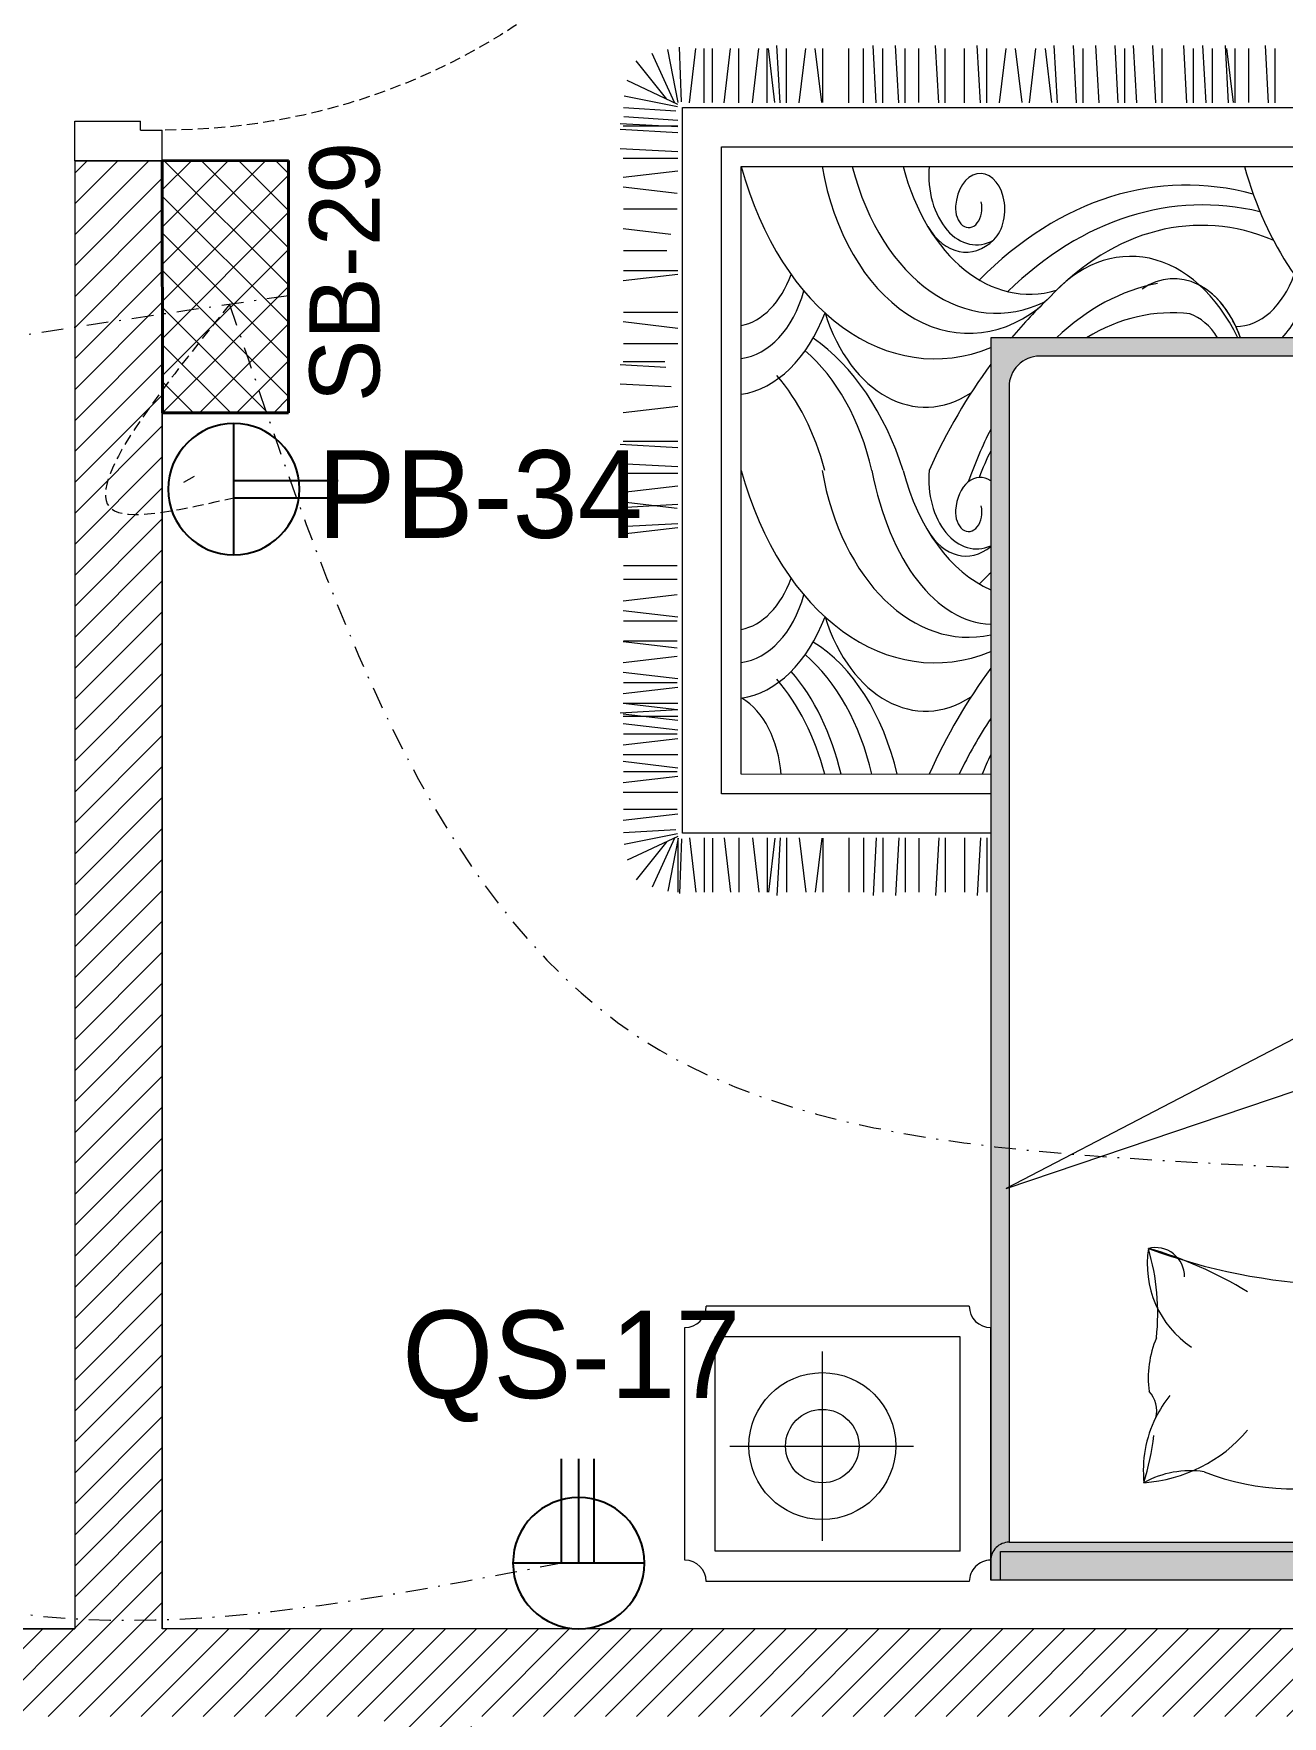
# Model space of a CAD drawing. Header units: inches. Extents: x 109699 to 44449955, y -10987 to 15824140.
# Drawn here: x 199278.7 to 199350, y -3763.8 to -3667.8 of the extents above; entities that cross this region are included whole.
import ezdxf

# ---------------------------------------------------------------- set-up
doc = ezdxf.new("R2010")
doc.units = ezdxf.units.IN
doc.header["$LTSCALE"] = 5
doc.header["$MEASUREMENT"] = 0
for name, pattern in [('DASHDOT', [1, 0.5, -0.25, 0, -0.25]), ('DASHED2', [0.375, 0.25, -0.125]), ('HIDDEN', [0.375, 0.25, -0.125])]:
    doc.linetypes.add(name, pattern=pattern)
doc.layers.get('0').update_dxf_attribs({"color": 123})
for name, color, linetype, lineweight in [('@NORMAL', 7, 'Continuous', 5), ('AC In', 244, 'DASHED2', 30), ('door', 8, 'Continuous', 9), ('E-Con-Point', 5, 'DASHED2', 13), ('E-PB-Socket-5A', 203, 'Continuous', 13), ('E-QS-Socket-15A', 1, 'Continuous', 9), ('E-SB-Switch-Board', 106, 'Continuous', 18), ('ha', 252, 'Continuous', 5), ('SB', 1, 'DASHDOT', 20), ('WALL-1', 8, 'Continuous', 9)]:
    doc.layers.add(name, color=color, linetype=linetype, lineweight=lineweight)
doc.layers.add('FURNITUR', color=7, linetype='Continuous', lineweight=5, true_color=0xe8e8e8)
doc.styles.get("Standard").update_dxf_attribs({"font": 'times.ttf'})

# ---------------------------------------------------------------- blocks, each defined once
blk = doc.blocks.new('Door-40')
at = {"layer": 'door', "ltscale": 0.5}
for p, q in [((0, 40), (5, 40)), ((0, 40), (0, 37.75)), ((5, 40), (5, 38.24999999999636)), ((0, 37.75), (3.75, 37.75000000000364)), ((3.75, 38.24999999999636), (3.75, 37.75000000000364)), ((3.75, 38.24999999999636), (5, 38.24999999999636)), ((5.135000000002037, 2.913192669428099), (5.145000000004075, 2.913192669428099)), ((5.135000000002037, 1.885000000002037), (5.135000000002037, 2.913192669428099)), ((0, 0), (0, 2.25)), ((0, 2.25), (3.75, 2.249999999996362)), ((3.75, 1.750000000003638), (3.75, 2.249999999996362)), ((3.75, 1.750000000003638), (5, 1.750000000003638)), ((4.010000000002037, 1.760000000002037), (4.010000000002037, 1.75)), ((5.010000000002037, 1.760000000002037), (4.010000000002037, 1.760000000002037)), ((5, 1.750000000003638), (5.010400642058812, 1.750000000007276)), ((5, 0), (5, 1.750000000003638)), ((5.145000000004075, 1.895000000000437), (5.145000000004075, 1.884599357945262)), ((0, 0), (5, 0)), ((0, 0), (5, 0))]:
    blk.add_line(p, q, dxfattribs=at)
blk.add_lwpolyline([(41.625, 3.145000000000437), (5.145000000004075, 3.145000000000437), (5.145000000004075, 1.895000000000437), (41.625, 1.895000000000437)], close=True, dxfattribs=at)
blk.add_circle((5.135000000002037, 1.760000000002037), 0.1249999999999983, dxfattribs=at)
at = {"layer": 'door', "linetype": 'HIDDEN', "ltscale": 0.5}
blk.add_arc((5.156161382139544, 1.755015969829401), 36.49531813451388, 2.182731632980644, 90.24516611661387, dxfattribs=at)
blk = doc.blocks.new('vfdcx')
at = {"layer": 'FURNITUR', "lineweight": 0}
for points in [[(104135.0060097724, -19120.26887350804), (104970.0060097716, -19120.26887350804, 0.4142137440382407), (105000.0060097716, -19090.26885490074), (105000.0060097704, -19090.26887350193), (105000.0060097704, -19058.46706700833), (104983.8676956173, -19058.46706700833), (104983.8676956173, -19105.34206700833), (103280.0060097765, -19105.34206700833), (103280.0060097765, -19058.46706700833), (103270.0060097745, -19058.46706700833), (103270.0060097745, -19090.26887350193, 0.4142145040311273), (103300.0061062251, -19120.26887350178), (103300.0060097733, -19120.26887350804)], [(103280.0060097765, -19058.46706700833), (103280.0060097765, -19105.34206700833), (104983.8676956173, -19105.34206700833), (104983.8676956173, -19058.46706700833)]]:
    blk.add_hatch(color=256, dxfattribs=at).paths.add_polyline_path(points)
at = {"layer": 'FURNITUR'}
blk.add_hatch(color=256, dxfattribs=at).paths.add_polyline_path([(103350.0060097762, -21058.46706700833, -0.4142135623901436), (103300.0060097733, -21008.46706700833), (103300.0060097733, -19120.26887350193, -0.4142135623730951), (103270.0060097733, -19090.26887350193), (103270.0060097733, -19470.26887349553), (103270.0060097745, -21088.46706700716), (105000.0060097704, -21088.46706700716), (105000.0060097704, -19470.94256263169, 5.403727467161091e-05), (104999.998444552, -19470.94256181408), (104999.998444552, -19090.94256181307, -0.4076509114471731), (104970.0060097716, -19120.26887350193), (104970.0060097716, -19700.18891725242), (104974.8149614137, -19698.56576437598), (104970.0060097716, -19701.06727675785), (104970.0060097716, -21008.46706700542, -0.4142135623901436), (104920.0060097716, -21058.46706700833)])
at = {"layer": 'FURNITUR', "lineweight": 0}
for p, q in [((103270.0060097745, -19058.46706700833), (105000.0060097704, -19058.46706700833)), ((103280.0060097765, -19058.46706700833), (104983.8676956173, -19058.46706700833)), ((104983.8676956173, -19105.34206700833), (103280.0060097765, -19105.34206700833))]:
    blk.add_line(p, q, dxfattribs=at)
at = {"layer": 'FURNITUR'}
for p, q in [((104983.8676956173, -19058.46706700833), (105000.0060097704, -19058.46706700833)), ((104983.8676956173, -19058.46706700833), (104983.8676956173, -19105.34206700833)), ((105000.0060097704, -19058.46706700833), (105000.0060097704, -19090.26887350193)), ((105000.0060097704, -21088.46706700716), (105000.0060097704, -19058.46706700833)), ((105034.9984445482, -19055.94256180972), (105464.9984445485, -19055.94256180972)), ((104999.998444552, -19090.94256181321), (104999.998444552, -19470.94256181059)), ((105049.9984445476, -19105.94256181263), (105449.9984445491, -19105.94256181263)), ((105049.9984445476, -19105.94256181263), (105049.9984445476, -19455.94256181117)), ((105449.9984445491, -19105.94256181263), (105449.9984445491, -19455.94256181117)), ((105499.998444552, -19090.94256181321), (105499.998444552, -19470.94256181059)), ((104970.0060097716, -19120.26887350804), (104135.0060097724, -19120.26887350804)), ((104970.0060097716, -21008.46706700542), (104970.0060097716, -19120.26887350804)), ((105275.1665351524, -19431.86293575614), (105275.1665351524, -19122.30207459412)), ((105426.4864470741, -19277.42746168711), (105126.3688160169, -19277.42746168711)), ((105049.9984445476, -19455.94256181117), (105449.9984445491, -19455.94256181117)), ((105034.9984445482, -19505.94256181408), (105464.9984445485, -19505.94256181408)), ((104974.8149614138, -19698.56576437598), (103301.1934122955, -20263.45887074569)), ((103535.4563226178, -20447.2889216937), (104974.8149614138, -19698.56576437598)), ((105006.3587188819, -20271.37584627928), (105006.3587188819, -20182.49543015701)), ((105016.8385382098, -20271.37584627928), (105022.0784478701, -20177.26770180308)), ((105043.0313166184, -20271.37584627928), (105043.0313166184, -20182.49543015701)), ((105074.46400468, -20271.37584627928), (105074.46400468, -20182.49543015701)), ((105084.9438240079, -20271.37584627928), (105090.1837336682, -20177.26770180308)), ((105117.3130609135, -20270.64900973493), (105117.3130609135, -20182.64900973883)), ((105139.8467191288, -20271.37584627928), (105139.8467191288, -20182.49543015701)), ((105150.3265384494, -20271.37584627928), (105155.566448117, -20177.26770180308)), ((105176.519316858, -20271.37584627928), (105176.519316858, -20182.49543015701)), ((105186.9991361786, -20271.37584627928), (105192.2390458462, -20177.26770180308)), ((105207.9520049269, -20271.37584627928), (105207.9520049269, -20182.49543015701)), ((105231.6342149319, -20271.37584627928), (105231.6342149319, -20182.49543015701)), ((105274.4832711582, -20270.64900973493), (105274.4832711582, -20182.64900973883)), ((105276.0708305399, -20270.64900973493), (105286.5438799531, -20182.49543015701)), ((105312.7434282691, -20271.37584627928), (105302.2636089412, -20182.49543015701)), ((105333.6962970101, -20271.37584627928), (105333.6962970101, -20182.49543015701)), ((105344.176116338, -20271.37584627928), (105349.4160259983, -20177.26770180308)), ((105352.5482093723, -20270.64900973493), (105363.0212587854, -20182.49543015701)), ((105365.1222151715, -20271.37584627928), (105365.1222151715, -20182.49543015701)), ((105389.2208071015, -20271.37584627928), (105378.7409877736, -20182.49543015701)), ((105411.6571241579, -20271.37584627928), (105411.6571241579, -20182.49543015701)), ((105435.7557160951, -20271.37584627928), (105425.2758967672, -20182.49543015701)), ((105454.4992267369, -20270.64900973493), (105454.4992267369, -20182.64900973883)), ((105454.4992267369, -20270.64900973493), (105454.4992267369, -20182.64900973883)), ((105468.0972724568, -20271.37584627928), (105468.0972724568, -20182.49543015701)), ((105468.0972724568, -20271.37584627928), (105468.0972724568, -20182.49543015701)), ((105492.1958643867, -20271.37584627928), (105481.7160450661, -20182.49543015701)), ((105492.1958643867, -20271.37584627928), (105481.7160450661, -20182.49543015701)), ((105505.2172317123, -20269.73029042858), (105508.6560233289, -20180.30026361668)), ((105510.9393750285, -20270.64900973493), (105510.9393750285, -20182.64900973883)), ((105510.9227739999, -20270.64744447272), (105527.3710693331, -20184.19830578352)), ((105516.406202329, -20270.61411287433), (105553.0365137642, -20190.60023730127)), ((105529.1792126049, -20265.23142439111), (105579.267552745, -20202.77373785358)), ((105511.2033624795, -20273.6826379347), (105593.8515708953, -20234.8261914609)), ((105511.5189975735, -20278.00211159921), (105598.7129669342, -20260.56526694594)), ((105000.0060097704, -20279.06911062165), (105503.7866653042, -20279.06911062165)), ((105503.7866653042, -20279.06911062165), (105503.7866653042, -21464.56925796666)), ((105514.2558061602, -20284.68173832663), (105600.1713630871, -20279.5053371243)), ((105511.4799296465, -20309.91793488066), (105600.3603457688, -20299.43811556006)), ((105512.2067661909, -20317.45537559765), (105600.206766187, -20317.45537559765)), ((105000.0060097704, -20343.06911062014), (105439.7866653057, -20343.06911062014)), ((105439.7866653057, -20343.06911062014), (105439.7866653057, -21400.56925796818)), ((105511.4799296465, -20345.21042387643), (105600.3603457688, -20345.21042387643)), ((105000.0060097704, -20375.1023104429), (105407.7866653064, -20375.1471452648)), ((105407.7866653064, -20375.1471452648), (105407.7866653064, -21368.56925796893)), ((105511.4799296465, -20371.67020332855), (105600.3603457688, -20361.19038400067)), ((105511.4799296465, -20385.37733262785), (105600.3603457688, -20395.85715195573)), ((105512.2067661909, -20379.20764403827), (105600.206766187, -20379.20764403827)), ((105511.4799296465, -20406.91979543919), (105600.3603457688, -20406.91979543919)), ((105511.4799296465, -20433.37957488403), (105600.3603457688, -20422.89975556343)), ((105511.4799296465, -20447.0867041906), (105600.3603457688, -20457.56652351121)), ((105512.2067661909, -20440.91701560102), (105600.206766187, -20440.91701560102)), ((105511.4799296465, -20462.86155544077), (105600.3603457688, -20473.34137476866)), ((105511.4799296465, -20469.84706374643), (105600.3603457688, -20469.84706374643)), ((105511.4799296465, -20480.32688307432), (105605.5880741227, -20475.08697340674)), ((105512.2067661909, -20480.59388411786), (105600.3603457688, -20491.06693353098)), ((105511.4799296465, -20490.80670239493), (105600.3603457688, -20490.80670239493)), ((105511.4799296465, -20517.26648184705), (105600.3603457688, -20506.78666251917)), ((105511.4799296465, -20530.97361114634), (105600.3603457688, -20541.45343047423)), ((105512.2067661909, -20524.80392255676), (105600.206766187, -20524.80392255676)), ((105512.2067661909, -20567.64620887554), (105600.3603457688, -20557.17315946241)), ((105512.2067661909, -20581.39930270555), (105600.3603457688, -20591.87235211868)), ((105512.2067661909, -20592.91597826233), (105600.206766187, -20592.91597826233)), ((105511.4799296465, -20631.77902973404), (105600.3603457688, -20642.25884906192)), ((105512.2067661909, -20625.60934114446), (105600.206766187, -20625.60934114446)), ((105512.2067661909, -20668.45162746323), (105600.3603457688, -20657.97857805011)), ((105512.2067661909, -20693.72139685003), (105600.206766187, -20693.72139685003)), ((105512.2067661909, -20715.88647154714), (105600.206766187, -20715.88647154714)), ((105511.4799296465, -20777.82883866313), (105600.3603457688, -20767.34901934252)), ((105511.4799296465, -20784.59069717211), (105605.5880741227, -20779.35078750453)), ((105511.4799296465, -20816.023385241), (105605.5880741227, -20810.78347557342)), ((105512.2067661909, -20809.26829663951), (105600.3603457688, -20819.74134605991)), ((105511.4799296465, -20845.9408943687), (105600.3603457688, -20835.46107504809)), ((105511.4799296465, -20866.89376310971), (105600.3603457688, -20866.89376310971)), ((106318.1547879035, -20852.43812081018), (106301.0488324388, -20862.31424880781)), ((105511.4799296465, -20877.37358243759), (105605.5880741227, -20882.61349209789)), ((105511.4799296465, -20908.80627050648), (105605.5880741227, -20914.04618016678)), ((105511.4799296465, -20919.28608982709), (105600.3603457688, -20919.28608982709)), ((105511.4799296465, -20976.11335237308), (105600.3603457688, -20965.63353305247)), ((105521.8643668454, -21008.12424239267), (105605.5880741227, -21012.78595010228)), ((103350.0060097762, -21058.46706700833), (104920.0060097759, -21058.46706700833)), ((105530.7651919033, -21040.05252538774), (105605.5880741227, -21044.21863817117)), ((105532.6395395136, -21049.45854783147), (105600.3603457688, -21049.45854783147)), ((103270.0060097745, -21088.46706700716), (105000.0060097704, -21088.46706700716)), ((105511.4799296465, -21078.670927012), (105600.206766187, -21078.670927012)), ((105511.4799296465, -21103.85434488273), (105600.3603457688, -21114.41374581192)), ((105511.4799296465, -21129.84802882567), (105600.206766187, -21129.84802882567)), ((105511.4799296465, -21191.79039594166), (105600.3603457688, -21181.31057662105)), ((105511.4799296465, -21197.96008453124), (105600.206766187, -21197.96008453124)), ((105529.4228250318, -21230.65344742064), (105600.206766187, -21230.65344742064)), ((105522.4581835613, -21257.14113218566), (105600.3603457688, -21266.39626622056)), ((105512.2067661909, -21298.76550312621), (105600.206766187, -21298.76550312621)), ((105512.2067661909, -21324.03527251301), (105600.3603457688, -21334.50832192613)), ((105511.4799296465, -21360.7078702422), (105600.3603457688, -21350.22805091432)), ((105407.7866653064, -21368.56925796893), (103990.0352875088, -21368.56925796893)), ((105511.4799296465, -21381.66073898321), (105600.3603457688, -21381.66073898321)), ((105511.4799296465, -21392.14055830381), (105605.5880741227, -21397.38046797139)), ((105439.7866653057, -21400.56925796818), (103958.0352875095, -21400.56925796818)), ((105511.4799296465, -21423.5732463727), (105605.5880741227, -21428.81315603301)), ((105511.4799296465, -21432.98270298111), (105605.5880741227, -21438.22261264142)), ((105511.4799296465, -21434.05306570059), (105600.3603457688, -21434.05306570059)), ((105511.4799296465, -21443.46252230172), (105599.1990612133, -21449.56373436582)), ((105503.7866653042, -21464.56925796666), (103894.035287511, -21464.56925796666)), ((104535.3986220256, -21472.26252230177), (104535.3986220256, -21561.14293842403)), ((104545.8784413462, -21472.26252230177), (104551.1183510138, -21566.37066677796)), ((104578.2476782519, -21472.98935884611), (104578.2476782519, -21560.98935884949)), ((104600.7813364671, -21472.26252230177), (104600.7813364671, -21561.14293842403)), ((104603.5174476387, -21472.98935884611), (104613.9904970518, -21561.14293842403)), ((104611.2611557878, -21472.26252230177), (104616.5010654553, -21566.37066677796)), ((104637.4539341963, -21472.26252230177), (104637.4539341963, -21561.14293842403)), ((104647.9337535169, -21472.26252230177), (104653.1736631845, -21566.37066677796)), ((104668.8866222652, -21472.26252230177), (104668.8866222652, -21561.14293842403)), ((104679.3664415858, -21472.26252230177), (104684.6063512534, -21566.37066677796)), ((104719.57235946, -21472.26252230177), (104719.57235946, -21561.14293842403)), ((104730.0521787878, -21472.26252230177), (104735.2920884481, -21566.37066677796)), ((104761.4848668567, -21472.26252230177), (104766.724776517, -21566.37066677796)), ((104781.0764529317, -21472.26252230177), (104781.0764529317, -21561.14293842403)), ((104791.5562722596, -21472.26252230177), (104796.7961819199, -21566.37066677796)), ((104822.9889603285, -21472.26252230177), (104828.2288699888, -21566.37066677796)), ((104849.1817387298, -21472.26252230177), (104849.1817387298, -21561.14293842403)), ((104859.6615580577, -21472.26252230177), (104864.901467718, -21566.37066677796)), ((104891.0942461266, -21472.26252230177), (104896.3341557869, -21566.37066677796)), ((104900.1184562989, -21472.98935884611), (104910.5915057193, -21561.14293842403)), ((104936.7910540281, -21472.26252230177), (104926.3112347075, -21561.14293842403)), ((104948.7332524117, -21472.98935884611), (104959.2063018321, -21561.14293842403)), ((104985.4058501409, -21472.26252230177), (104974.9260308203, -21561.14293842403)), ((105006.3587188819, -21472.26252230177), (105006.3587188819, -21561.14293842403)), ((105016.8385382098, -21472.26252230177), (105022.0784478701, -21566.37066677796)), ((105043.0313166184, -21472.26252230177), (105043.0313166184, -21561.14293842403)), ((105074.46400468, -21472.26252230177), (105074.46400468, -21561.14293842403)), ((105084.9438240079, -21472.26252230177), (105090.1837336682, -21566.37066677796)), ((105117.3130609135, -21472.98935884611), (105117.3130609135, -21560.98935884949)), ((105139.8467191288, -21472.26252230177), (105139.8467191288, -21561.14293842403)), ((105150.3265384494, -21472.26252230177), (105155.566448117, -21566.37066677796)), ((105176.519316858, -21472.26252230177), (105176.519316858, -21561.14293842403)), ((105186.9991361786, -21472.26252230177), (105192.2390458462, -21566.37066677796)), ((105207.9520049269, -21472.26252230177), (105207.9520049269, -21561.14293842403)), ((105231.6342149319, -21472.26252230177), (105231.6342149319, -21561.14293842403)), ((105274.4832711582, -21472.98935884611), (105274.4832711582, -21560.98935884949)), ((105276.0708305399, -21472.98935884611), (105286.5438799531, -21561.14293842403)), ((105312.7434282691, -21472.26252230177), (105302.2636089412, -21561.14293842403)), ((105333.6962970101, -21472.26252230177), (105333.6962970101, -21561.14293842403)), ((105344.176116338, -21472.26252230177), (105349.4160259983, -21566.37066677796)), ((105352.5482093723, -21472.98935884611), (105363.0212587854, -21561.14293842403)), ((105365.1222151715, -21472.26252230177), (105365.1222151715, -21561.14293842403)), ((105389.2208071015, -21472.26252230177), (105378.7409877736, -21561.14293842403)), ((105411.6571241579, -21472.26252230177), (105411.6571241579, -21561.14293842403)), ((105435.7557160951, -21472.26252230177), (105425.2758967672, -21561.14293842403)), ((105454.4992267369, -21472.98935884611), (105454.4992267369, -21560.98935884949)), ((105468.0972724568, -21472.26252230177), (105468.0972724568, -21561.14293842403)), ((105492.1958643867, -21472.26252230177), (105481.7160450661, -21561.14293842403)), ((105505.2172317123, -21473.90807815974), (105508.6560233289, -21563.33810496436)), ((105510.9227739999, -21472.99092410832), (105527.3710693331, -21559.4400628048)), ((105511.2033624795, -21469.95573065362), (105593.8515708953, -21508.81217712742)), ((105511.5189975735, -21465.63625698911), (105598.7129669342, -21483.07310163511)), ((105514.2558061602, -21458.95663026169), (105600.1713630871, -21464.13303145675)), ((105516.406202329, -21473.02425570671), (105553.0365137642, -21553.03813127977)), ((105529.1792126049, -21478.40694419721), (105579.267552745, -21540.86463072746))]:
    blk.add_line(p, q, dxfattribs=at)
for radius in [120, 60]:
    blk.add_circle((105275.1665351524, -19277.42746168711), radius, dxfattribs=at)
for centre, radius, start, end in [((104999.998444552, -19055.94256180972), 35, 270, 0), ((105499.998444552, -19055.94256180972), 35, 180, 270), ((104970.0060097716, -19090.26887350193), 30, 270, 0), ((104507.2617715163, -19595.45070231399), 387.7802015586639, 68.20259090672504, 108.9817016216305), ((104766.7895175877, -19461.96302342434), 244.964437246083, 94.01290370680766, 139.581098186749), ((104674.0961036525, -19080.79141887139), 156.2825653921942, 261.5958161323044, 298.909176984386), ((104556.3521745029, -19237.54002434872), 194.3203121079759, 333.7371455647082, 5.889976552969283), ((105245.6697811253, -19363.54376069504), 517.0481549146743, 163.604566075319, 172.3272984268349), ((104556.3521745029, -19237.54002434872), 194.3203121079686, 320.9404223693422, 333.7371455647082), ((104774.5512249498, -19335.09067365377), 45.86698251802696, 165.3506078919132, 223.2684427749271), ((104574.4965595044, -19388.57823421278), 168.1089103948723, 337.0169650368877, 7.536755917815992), ((104579.2560916711, -19575.35985806464), 165.0539160474057, 351.2621279573231, 55.75721443247616), ((105101.5977952379, -19494.4720183281), 374.5063945073886, 173.8295812767802, 196.4355968702901), ((104999.998444552, -19505.94256181408), 35, 0, 90), ((105499.998444552, -19505.94256181408), 35, 90, 180), ((104407.469944123, -20503.46111283726), 963.1368133774697, 69.65065149803341, 105.9630721041312), ((104914.6985006122, -18986.87725053025), 637.2915111436391, 238.3498866073774, 254.3137472533116), ((104730.9928392974, -19554.02171280149), 47.79209327822279, 179.7726746668199, 283.8018369577282), ((104920.0060097759, -21008.46706700542), 49.99999999999819, 270, 0)]:
    blk.add_arc(centre, radius, start, end, dxfattribs=at)
for centre, major_axis, ratio, start_param, end_param in [((104633.6267951232, -19940.1273614145), (-7.61083060817775e-13, -753.0710959470587), 0.6799999999999988, 0.7972836555643762, 0.9549360310282556), ((104704.2093086315, -20100.39409908642), (-3.015337096490971e-13, -532.2280328670116), 0.6800000000000024, 7.239911743127067, 7.311536319072935), ((104545.0736676398, -19826.70948150336), (-2.088110087270384e-11, -984.1824006297755), 0.6800000000000019, 0.7474496566458678, 0.9797236258531749), ((105385.3873514276, -20258.29524730363), (-8.827104006525508e-13, 361.3976574049899), 0.6799999999999997, 1.900046217533454, 2.74266128999605), ((105426.634921187, -20258.29524730363), (-2.166652801601716e-12, 361.3976574049899), 0.6800000000000008, 1.900046217533447, 2.614746827633569), ((105477.0484863079, -20258.29524730363), (-2.086406401542394e-12, 361.3976574049899), 0.6799999999999997, 1.900046217533451, 2.479657992400679), ((105500.572454021, -20245.31341820113), (-1.203696000889842e-12, 361.3976574049899), 0.6800000000000008, 1.938265244419601, 2.479657992400682), ((105445.5431307546, -20358.51498818521), (-1.169169194722372e-12, -152.3947691464192), 0.6800000000000095, 4.821745447764023, 5.895885920000341), ((105106.4175222895, -20744.80282218575), (-3.875352846191412e-13, -266.3970268269605), 0.6800000000000002, 2.006169060567048, 3.565187430714035), ((105091.1480892723, -21059.43083111344), (-2.006413857825761e-12, 502.0047056919495), 0.679999999999999, 5.095326842947827, 6.553458216823683), ((105426.077951492, -20759.50036865253), (-6.126319446288306e-13, -261.4837153554466), 0.6799999999999995, 3.24464541870491, 4.2050176970958), ((105418.2445955343, -20737.4268868458), (-2.206350821904407e-14, -180.1681671026531), 0.6799999999999962, 3.22705751531851, 4.318473672527846), ((105035.8511875497, -20963.20841925773), (-1.374424344368523e-12, 364.1092332439424), 0.680000000000002, -1.317200031130772, 0.1452844141236594), ((104990.5354292682, -21002.21830557859), (7.32628948136217, 381.9339366757033), 0.5620500966887629, -1.211720100570487, -0.009990833597936925), ((105421.9374876451, -20769.22870950658), (-2.983011352931231e-12, -158.8888032169174), 0.6800000000000069, 3.272942323441747, 4.229533108275001), ((104936.276947174, -20989.27407952725), (-1.271494390790433e-12, -326.2568557687105), 0.6799999999999962, 1.938944011717691, 2.850231883992413), ((104680.1326028694, -19964.91977357947), (-2.636943755567038e-12, -876.3404002326128), 0.6800000000000014, 6.849801434214836, 6.887076885773033), ((105040.3625628718, -20853.153050704), (-1.605626350877696e-12, -121.4259351215139), 0.6799999999999994, 2.284368031297212, 3.652257974725312), ((105023.2392157599, -20858.29694794085), (-2.139882715817176e-12, 114.7282738282238), 0.6799999999999967, 4.593908739238418, 6.585576215406064), ((105035.9202508593, -20803.52578560416), (-9.468791039922063e-13, -31.69317284905119), 0.6799999999999745, 1.462497066191869, 5.04628081922146), ((105017.240120444, -20801.11610518508), (-2.244415276519914e-12, -59.26624505043355), 0.6799999999999818, 5.841311197385163, 7.75536240168259), ((104633.6267951232, -20436.8384177593), (-67.79308088362806, 743.9411958163963), 0.6104980544769943, 3.917145513745885, 4.063997328198628), ((104704.2093086315, -20597.10515543121), (-3.015337096490971e-13, -532.2280328670116), 0.6800000000000024, 7.239911743127102, 7.336617693649011), ((104545.0736676398, -20323.42053785543), (-2.088110087270384e-11, -984.1824006297755), 0.6800000000000019, 0.7474496566458818, 0.9797236258531749), ((105385.3873514276, -20755.00630364842), (-59.94075280919282, 373.4833480472802), 0.6955171082249741, 1.775813344323821, 2.548611845554306), ((105426.634921187, -20755.00630364842), (-2.166652801601716e-12, 361.3976574049899), 0.6800000000000008, 1.900046217533447, 2.614746827633569), ((105500.572454021, -20742.02447454592), (-1.203696000889843e-12, 361.3976574049899), 0.6800000000000008, 1.938265244419601, 2.479657992400682), ((105106.4175222895, -21241.51387853055), (-3.875352846191412e-13, -266.3970268269605), 0.6800000000000002, 2.006169060567048, 3.565187430714035), ((105091.1480892723, -21556.14188746551), (-2.006413857825761e-12, 502.0047056919495), 0.679999999999999, 5.095326842947827, 6.553458216823662), ((105426.077951492, -21256.2114250046), (-6.126319446288306e-13, -261.4837153554466), 0.6799999999999995, 3.24464541870491, 4.2050176970958), ((105418.2445955343, -21234.1379431906), (-2.206350821904407e-14, -180.1681671026531), 0.6799999999999962, 3.22705751531851, 4.318473672527846), ((104268.7843788776, -21556.14188746551), (-2.006413857825761e-12, 502.0047056919495), 0.679999999999999, 5.095326842947827, 5.911218776535633), ((104595.8808851323, -21234.1379431906), (-2.206350821904407e-14, -180.1681671026531), 0.6799999999999962, 3.770743877074043, 4.318473672527846), ((104700.4834752192, -21004.80600682351), (-2.704987171608637e-12, -180.3391005754867), 0.6799999999999998, 5.194792457646761, 5.92932813974858), ((104700.4834752192, -21004.80600682351), (-2.704987171608637e-12, -180.3391005754867), 0.6799999999999998, 5.194792457646761, 6.723254908227711), ((104771.3486493416, -20906.1198260839), (-1.089433951850955e-12, -315.491754894183), 0.6799999999999968, 5.328637504047925, 6.94939602807716), ((104694.7206506997, -21000.73675120949), (-1.491663667268281e-12, -130.3134565326371), 0.6799999999999866, 5.450950983614804, 6.054640959741652), ((104704.2093086315, -20597.10515543121), (-3.015337096490971e-13, -532.2280328670116), 0.6800000000000024, 6.2001297485131, 6.677612342565459), ((104633.6267951232, -20436.8384177593), (-67.79308088362806, 743.9411958163963), 0.6104980544769943, 3.19913474581335, 3.592281944557346), ((104545.0736676398, -20323.42053785543), (-2.088110087270384e-11, -984.1824006297755), 0.6800000000000019, 0.5659482900158781, 0.6803664951942797), ((104990.5354292682, -21498.92936192338), (-8.67542763939958e-13, -370.284813146973), 0.6800000000000016, 1.930560599071375, 3.464283088159028), ((105035.8511875497, -21459.91947560252), (-1.374424344368523e-12, 364.1092332439424), 0.680000000000002, -1.317200031130772, 0.4764031100879325), ((105091.1480892723, -21556.14188746551), (-2.006413857825761e-12, 502.0047056919495), 0.679999999999999, 6.655151837823533, 6.661292601990053), ((104599.5737772504, -21265.93976585865), (-2.983011352931231e-12, -158.8888032169174), 0.6800000000000069, 3.142580086971121, 4.229533108275001), ((105421.9374876451, -21265.93976585865), (-2.983011352931231e-12, -158.8888032169174), 0.6800000000000069, 3.272942323441747, 4.229533108275001), ((104936.276947174, -21485.98513587932), (-1.271494390790433e-12, -326.2568557687105), 0.6799999999999962, 1.938944011717691, 3.339183915211528), ((104655.5322128228, -20648.24303453644), (-4.510240183796296e-12, -624.0052679530717), 0.6799999999999987, -0.2800780427080056, 0.6253794940294859), ((104653.3202978503, -20459.73278058374), (-3.380591878949057e-12, 845.8240181292612), 0.6800000000000017, 2.978727299839598, 3.728616118000045), ((104680.1326028694, -20461.63082993154), (-2.636943755567038e-12, -876.3404002326128), 0.6800000000000014, 6.099301585963889, 6.887076885773033), ((105040.3625628718, -21349.86410704879), (-1.605626350877696e-12, -121.4259351215139), 0.6799999999999994, 2.284368031297212, 3.726130521903771), ((105017.240120444, -21297.82716152987), (-2.244415276519914e-12, -59.26624505043355), 0.6799999999999818, 3.732151478031924, 7.75536240168259), ((105023.2392157599, -21355.00800429292), (-2.139882715817176e-12, 114.7282738282238), 0.6799999999999967, 4.593908739238418, 6.647252262233304), ((105035.9202508593, -21300.23684194895), (-9.468791039922063e-13, -31.69317284905119), 0.6799999999999745, 1.462497066191869, 5.04628081922146)]:
    blk.add_ellipse(centre, major_axis=major_axis, ratio=ratio, start_param=start_param, end_param=end_param, dxfattribs=at)
blk = doc.blocks.new('A$C4DCB0E22')
h = blk.add_hatch()
h.set_pattern_fill('ANSI37', color=256, scale=15, angle=90.05046403147966, style=0)
h.set_pattern_definition([(135.0504640314797, (0, 0), (-1.324656962164393, -1.326992438783809), []), (225.0504640314796, (0, 0), (1.326992438783809, -1.324656962164393), [])])
h.paths.add_polyline_path([(0.0158499618895469, -4.176303718850249e-06), (-3.779117417224143e-06, 17.9999888419976), (8.999992730033242, 18.00791571250107), (9.015846471040199, 0.007922694199763214)])
at = {"lineweight": 40}
for p, q in [((-3.779117417224143e-06, 17.9999888419976), (8.999992730033242, 18.00791571250107)), ((0.0158499618895469, -4.176303718850249e-06), (-3.779117417224143e-06, 17.9999888419976)), ((9.015846471040199, 0.007922694199763214), (8.999992730033242, 18.00791571250107)), ((0.0158499618895469, -4.176303718850249e-06), (9.015846471040199, 0.007922694199763214))]:
    blk.add_line(p, q, dxfattribs=at)
blk = doc.blocks.new('A$C0EEE0DA8')
at = {"lineweight": 25}
for p, q in [((9.859886922386067, 11.01563311866266), (9.859886922386067, 3.514223118661903)), ((9.859886922386067, 7.754928118662065), (15.8195753665932, 7.754928118662065)), ((9.859886922386067, 6.774928118662501), (15.8195753665932, 6.774928118662501))]:
    blk.add_line(p, q, dxfattribs=at)
blk.add_circle((9.85988692238243, 7.264928118662283), 3.750704999999999, dxfattribs=at)
blk = doc.blocks.new('A$C7D2A24B3')
at = {"lineweight": 25}
for p, q in [((9.859886922386067, 11.01563311865903), (9.859886922386067, 3.514223118658265)), ((9.859886922386067, 8.143706464579736), (15.8195753665932, 8.143706464579736)), ((9.859886922386067, 7.268951136147734), (15.8195753665932, 7.268951136147734)), ((9.859886922386067, 6.288951136148171), (15.8195753665932, 6.288951136148171))]:
    blk.add_line(p, q, dxfattribs=at)
blk.add_circle((9.85988692238243, 7.264928118658645), 3.750704999999999, dxfattribs=at)

msp = doc.modelspace()

# ---------------------------------------------------------------- hatches: boundary and pattern name
at = {"layer": 'ha'}
h = msp.add_hatch(dxfattribs=at)
h.set_pattern_fill('ANSI31', scale=10, angle=-7.63333123551244e-14, style=0)
h.set_pattern_definition([(44.99999999999989, (145486.382172944, 2531118.532197352), (-0.8838834764831833, 0.8838834764831855), [])])
h.paths.add_polyline_path([(199475.1899066829, -3758.839964344659), (199423.0170121283, -3758.839964344659), (199423.0170121283, -3744.923741294564), (199418.0170121283, -3744.923741294564), (199418.0170121283, -3758.839964344659), (199286.0178152907, -3758.839964344659), (199286.0178152907, -3675.007518244003), (199281.0178152906, -3675.007518244003), (199281.0178152906, -3758.839964344659), (199049.8459881462, -3758.839964345125), (199049.8459881462, -3755.847763503929), (199044.8457245477, -3755.847763503929), (199044.8453709666, -3771.84035897118), (199049.8453402376, -3771.84035897118), (199049.8453402376, -3763.839732098886), (199298.6790556145, -3763.839732098886), (199298.6790556145, -3841.423217861475), (199303.6784077054, -3841.423259611734), (199303.6790556146, -3763.839964345125), (199435.189906683, -3763.839964344659), (199435.189906683, -3773.522328721387), (199435.189906683, -3775.131852819612), (199440.189906683, -3775.131852819612), (199440.1900557722, -3768.839733289349), (199475.1899066829, -3768.840195399969)])

# ---------------------------------------------------------------- linework, layer by layer
at = {"layer": '@NORMAL'}
for p, q in [((199281.0178152906, -3675.007518244003, 1.060381397020056), (199281.0178152906, -3758.839964344659, 1.060381397020087)), ((199281.0178152906, -3675.007518244003, 1.060381397020038), (199286.0178152906, -3675.007518244003, 1.060381397020038)), ((199286.0178152906, -3675.007518244003, 1.060381397020056), (199286.0178152906, -3758.839964344659, 1.060381397020087)), ((199049.8459881462, -3758.839964344659, 0.8603813970198573), (199281.0178152906, -3758.839964344659, 0.8603813970198573)), ((199291.0162089659, -3758.839964344659, 0.8603813970198573), (199293.0178152906, -3758.839964344659, 0.8603813970198573))]:
    msp.add_line(p, q, dxfattribs=at)
at = {"layer": 'AC In', "ltscale": 4}
msp.add_spline([(199403.4147507697, -3412.666188750646, 0.263215849960531), (199402.7644148414, -3403.198516255516, 0.3650851247148239), (199398.3814597455, -3403.19921875, 0.0857903163960998), (199309.6975709437, -3429.703235172976), (199295.4627050169, -3493.078742771762), (199184.8830826436, -3610.641529816279), (199159.8071162028, -3718.97546096455), (199062.1002695769, -3722.321839887185, 0.719608654580174)], degree=3, dxfattribs=at)
at = {"layer": 'E-Con-Point', "ltscale": 0.5}
msp.add_spline([(199289.8654183385, -3683.209771021825, 0.171723443354184), (199283.296875, -3695, 1.872603413335069), (199290.1035220045, -3694.253923571109, -0.2469759009928152)], degree=3, dxfattribs=at)
at = {"layer": 'SB', "ltscale": 0.5}
for points in [[(199310.4064728656, -3313.566223559079, 0.263215849959245), (199288.2760578475, -3482.620924584935), (199185.7525151905, -3627.978368512984), (199162.0648041768, -3719.028374020028), (199085.5662123693, -3723.048388819456, 0.8619938400189693)], [(199401.4130838242, -3460.745580529205, 0.2632158499592521), (199330.0398575985, -3511.420015027026, 0.2632158499592521), (199304.5257946977, -3511.926459345868), (199263.627857893, -3595.82835289797), (199207.2880615278, -3613.648521643194), (199166.4896910604, -3701.025757611005), (199069.4056936448, -3723.175394966576, 0.719608654580174)], [(199323.2295155488, -3480.511407149101), (199284.3002123086, -3491.247584648157), (199261.5664659458, -3580.248206089967), (199184.1846999583, -3667.623610037528), (199166.6780444735, -3715.613380506682), (199061.9439608073, -3719.146288297424, 0.7196086545801741)], [(199085.5662123693, -3723.048388819456, 0.8619938400189692), (199116.3482537756, -3737.566586937657), (199169.7007763558, -3686.692893296091), (199284.0259084676, -3575.1734022294), (199323.4797078837, -3562.680856139345), (199329.9028768507, -3544.004349920085, 0.1785524209039124)], [(199062.1002695769, -3722.321839887185, 0.7196086545801741), (199118.8410350053, -3733.080997102929, 0.7196086545801741), (199197.296875, -3690.3828125), (199238.9609375, -3636.12109375), (199294.0272160225, -3626.256813285379, 0.07855242090380443)], [(199293.2266942955, -3682.719319552166, 0.1785524209039124), (199203.8849351773, -3706.135477622232), (199169.4755465215, -3724.601702920587), (199085.5662123693, -3723.048388819456, 0.8619938400189692)], [(199289.8654183385, -3683.209771021825, 0.1717234433541841), (199313.0992789704, -3724.973387499707), (199368.755159554, -3734.310440356643), (199410.8085876535, -3751.644226533578, 0.1785524209039124)], [(199308.8176106971, -3755.089259298699, 1.257551479397208), (199267.3829183204, -3754.82170909056, 0.1468167250366085), (199228.7387920963, -3721.859922966458), (199192.0059052378, -3726.882783664612), (199069.8478851118, -3719.080902115922, 0.7196086545801741)]]:
    msp.add_spline(points, degree=3, dxfattribs=at)
at = {"layer": 'WALL-1', "elevation": 1.257551479397208}
msp.add_lwpolyline([(199475.1899066828, -3768.839964344659), (199475.1899066831, -3758.839964344659), (199423.0170121283, -3758.839964344659), (199423.0170121283, -3744.923741294564), (199418.0170121283, -3744.923741294564), (199418.0170121283, -3758.839964344659), (199286.0178152907, -3758.839964344659), (199286.0178152907, -3675.007518244003), (199281.0178152906, -3675.007518244003), (199281.0178152906, -3758.839964344659), (199049.8459881462, -3758.839964345125), (199049.8506505245, -3755.847763503929), (199044.8457245477, -3755.847763503929), (199044.8453709666, -3771.84035897118)], dxfattribs=at)

# ---------------------------------------------------------------- block references
at = {"layer": '@NORMAL', "xscale": 0.03494400001363829, "yscale": 0.03494400001363829, "zscale": 0.03494400001363829, "rotation": 180}
msp.add_blockref('vfdcx', (203002.438081417, -4422.036309809451, 0.0857903163960998), dxfattribs=at)
at = {"layer": 'door', "xscale": -1, "rotation": 180}
msp.add_blockref('Door-40', (199281.0178152904, -3635.007518244003, 1.060381397020038), dxfattribs=at)
at = {"layer": 'E-PB-Socket-5A', "xscale": -1, "rotation": 180}
msp.add_blockref('A$C0EEE0DA8', (199280.2436350821, -3686.498995452447, -0.2469759009928151), dxfattribs=at)
at = {"layer": 'E-QS-Socket-15A', "xscale": -1, "rotation": 269.9999973020982}
msp.add_blockref('A$C7D2A24B3', (199302.5286590967, -3764.949145924956, 1.257551479397208), dxfattribs=at)
at = {"layer": 'E-SB-Switch-Board', "xscale": 0.8002315484918654, "yscale": 0.8002315484918654, "zscale": 0.8002315484918654}
msp.add_blockref('A$C4DCB0E22', (199286.0178183149, -3689.411677187871, 0.1785524209039124), dxfattribs=at)

# ---------------------------------------------------------------- texts
at = {"layer": 'E-PB-Socket-5A', "insert": (199313.4572327676, -3696.61656895522, 0.3128182745730059), "char_height": 5, "width": 24.08470202641911, "attachment_point": 9}
msp.add_mtext('{\\fCentury Gothic|b0|i0|c0|p34;PB-34}', dxfattribs=at)
at = {"layer": 'E-QS-Socket-15A', "color": 1, "insert": (199299.7148986605, -3747.040913757498, 1.098518968122184), "char_height": 5, "width": 24.08470202641911, "attachment_point": 7}
msp.add_mtext('{\\fCentury Gothic|b0|i0|c0|p34;\\C256;QS-17}', dxfattribs=at)
at = {"layer": 'E-SB-Switch-Board', "insert": (199294.4230531437, -3688.795782614592, -0.2591568341238096), "char_height": 4, "width": 14.72456830652664, "attachment_point": 1, "rotation": 89.99999999999993}
msp.add_mtext('{\\fCentury Gothic|b0|i0|c0|p34;SB-29}', dxfattribs=at)

doc.saveas('drawing.dxf')
